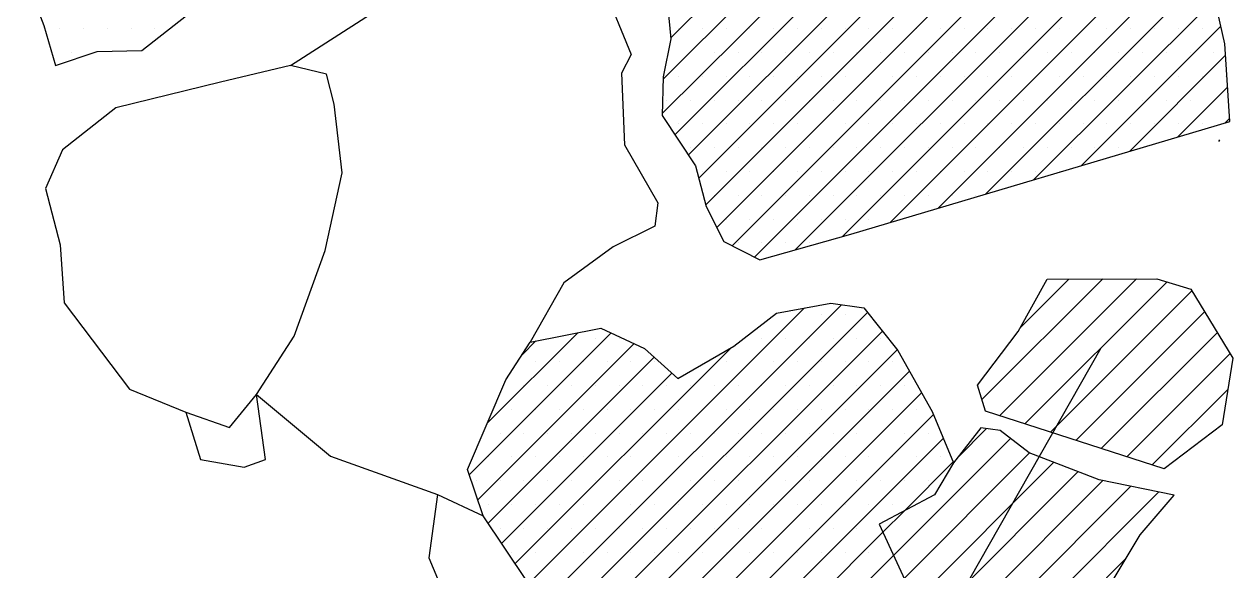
# Model space of a CAD drawing. Header units: metres. Extents: x -1319 to -950, y -1232 to -780.
# Drawn here: x -1171.9 to -1108.3, y -1123.5 to -1094.8 of the extents above; entities that cross this region are included whole.
import ezdxf

# ---------------------------------------------------------------- set-up
doc = ezdxf.new("R2010")
doc.units = ezdxf.units.M
doc.header["$LTSCALE"] = 25
doc.header["$MEASUREMENT"] = 0
doc.linetypes.add('STRICHPUNKTX2', pattern=[2, 1, -0.5, 0, -0.5])
doc.layers.get('0').update_dxf_attribs({"linetype": 'CONTINUOUS'})
for name, color, linetype in [('FEUER', 1, 'CONTINUOUS'), ('GRABUNGSGRENZE', 3, 'STRICHPUNKTX2'), ('STEINE', 4, 'CONTINUOUS'), ('STEINESCHRAFF', 4, 'CONTINUOUS')]:
    doc.layers.add(name, color=color, linetype=linetype)

# ---------------------------------------------------------------- blocks, each defined once
blk = doc.blocks.new('*X2')
at = {"color": 0}
for p, q in [((-1137.913, -1095.487), (-1119.123, -1076.697)), ((-1138.312, -1097.653), (-1118.408, -1077.749)), ((-1138.351, -1099.46), (-1117.692, -1078.801)), ((-1137.691, -1100.568), (-1116.977, -1079.854)), ((-1136.989, -1101.633), (-1116.261, -1080.906)), ((-1136.44, -1102.852), (-1115.546, -1081.958)), ((-1136.069, -1104.249), (-1114.82, -1083)), ((-1135.491, -1105.439), (-1114.048, -1083.996)), ((-1134.684, -1106.399), (-1113.277, -1084.993)), ((-1133.512, -1106.996), (-1112.506, -1085.989)), ((-1131.366, -1106.617), (-1111.734, -1086.986)), ((-1128.91, -1105.929), (-1110.963, -1087.982)), ((-1126.403, -1105.19), (-1110.199, -1088.986)), ((-1123.885, -1104.44), (-1109.938, -1090.492)), ((-1121.368, -1103.69), (-1109.662, -1091.984)), ((-1118.85, -1102.94), (-1109.336, -1093.426)), ((-1116.332, -1102.19), (-1109.01, -1094.868)), ((-1113.814, -1101.44), (-1108.763, -1096.389)), ((-1111.296, -1100.689), (-1108.653, -1098.047)), ((-1108.778, -1099.939), (-1108.544, -1099.705)), ((-1121.56, -1114.489), (-1115.218, -1108.147)), ((-1120.641, -1115.338), (-1113.444, -1108.141)), ((-1119.539, -1110.701), (-1116.992, -1108.153)), ((-1119.304, -1115.769), (-1111.84, -1108.304)), ((-1117.967, -1116.199), (-1110.542, -1108.774)), ((-1145.836, -1126.39), (-1128.945, -1109.5)), ((-1147.305, -1129.627), (-1127.58, -1109.902)), ((-1145.491, -1124.278), (-1130.886, -1109.673)), ((-1116.63, -1116.63), (-1109.872, -1109.872)), ((-1148.489, -1118.437), (-1141.038, -1110.986)), ((-1147.535, -1115.715), (-1142.795, -1110.975)), ((-1147.192, -1131.282), (-1126.794, -1110.884)), ((-1145.721, -1112.133), (-1144.992, -1111.404)), ((-1115.293, -1117.061), (-1109.202, -1110.97)), ((-1148.043, -1119.759), (-1139.829, -1111.545)), ((-1146.378, -1132.236), (-1126.007, -1111.865)), ((-1146.087, -1123.106), (-1134.759, -1111.778)), ((-1113.956, -1117.492), (-1108.532, -1112.067)), ((-1147.501, -1120.985), (-1138.773, -1112.257)), ((-1146.794, -1122.045), (-1137.846, -1113.097)), ((-1144.343, -1131.969), (-1125.366, -1112.992)), ((-1112.619, -1117.923), (-1108.644, -1113.948)), ((-1142.279, -1131.673), (-1124.732, -1114.125)), ((-1140.283, -1131.444), (-1124.112, -1115.273)), ((-1138.602, -1131.53), (-1123.589, -1116.518)), ((-1126.208, -1122.673), (-1120.066, -1116.53)), ((-1122.836, -1117.532), (-1121.317, -1116.014)), ((-1125.651, -1123.884), (-1119.059, -1117.291)), ((-1125.629, -1120.325), (-1123.067, -1117.764)), ((-1125.095, -1125.095), (-1117.782, -1117.782)), ((-1124.552, -1126.32), (-1116.506, -1118.273)), ((-1124.771, -1130.075), (-1113.736, -1119.039)), ((-1124.386, -1127.921), (-1115.204, -1118.739)), ((-1124.935, -1132.006), (-1112.267, -1119.339)), ((-1126.765, -1121.462), (-1125.629, -1120.325)), ((-1136.92, -1131.617), (-1126.765, -1121.462)), ((-1135.239, -1131.704), (-1126.208, -1122.673)), ((-1124.358, -1133.197), (-1113.983, -1122.822))]:
    blk.add_line(p, q, dxfattribs=at)
blk = doc.blocks.new('*X3')
at = {"color": 0}
for p, q in [((-1170, -1095), (-1170, -1095)), ((-1168.75, -1095), (-1168.75, -1095)), ((-1167.5, -1095), (-1167.5, -1095)), ((-1166.25, -1095), (-1166.25, -1095)), ((-1165, -1095), (-1165, -1095)), ((-1169.375, -1096.25), (-1169.375, -1096.25))]:
    blk.add_line(p, q, dxfattribs=at)
blk = doc.blocks.new('*X7')
at = {"color": 0}
for p, q in [((-1137.5, -1095), (-1137.5, -1095)), ((-1136.25, -1095), (-1136.25, -1095)), ((-1135, -1095), (-1135, -1095)), ((-1133.75, -1095), (-1133.75, -1095)), ((-1132.5, -1095), (-1132.5, -1095)), ((-1131.25, -1095), (-1131.25, -1095)), ((-1130, -1095), (-1130, -1095)), ((-1128.75, -1095), (-1128.75, -1095)), ((-1127.5, -1095), (-1127.5, -1095)), ((-1126.25, -1095), (-1126.25, -1095)), ((-1125, -1095), (-1125, -1095)), ((-1123.75, -1095), (-1123.75, -1095)), ((-1122.5, -1095), (-1122.5, -1095)), ((-1121.25, -1095), (-1121.25, -1095)), ((-1120, -1095), (-1120, -1095)), ((-1118.75, -1095), (-1118.75, -1095)), ((-1117.5, -1095), (-1117.5, -1095)), ((-1116.25, -1095), (-1116.25, -1095)), ((-1115, -1095), (-1115, -1095)), ((-1113.75, -1095), (-1113.75, -1095)), ((-1112.5, -1095), (-1112.5, -1095)), ((-1111.25, -1095), (-1111.25, -1095)), ((-1110, -1095), (-1110, -1095)), ((-1136.875, -1096.25), (-1136.875, -1096.25)), ((-1135.625, -1096.25), (-1135.625, -1096.25)), ((-1134.375, -1096.25), (-1134.375, -1096.25)), ((-1133.125, -1096.25), (-1133.125, -1096.25)), ((-1131.875, -1096.25), (-1131.875, -1096.25)), ((-1130.625, -1096.25), (-1130.625, -1096.25)), ((-1129.375, -1096.25), (-1129.375, -1096.25)), ((-1128.125, -1096.25), (-1128.125, -1096.25)), ((-1126.875, -1096.25), (-1126.875, -1096.25)), ((-1125.625, -1096.25), (-1125.625, -1096.25)), ((-1124.375, -1096.25), (-1124.375, -1096.25)), ((-1123.125, -1096.25), (-1123.125, -1096.25)), ((-1121.875, -1096.25), (-1121.875, -1096.25)), ((-1120.625, -1096.25), (-1120.625, -1096.25)), ((-1119.375, -1096.25), (-1119.375, -1096.25)), ((-1118.125, -1096.25), (-1118.125, -1096.25)), ((-1116.875, -1096.25), (-1116.875, -1096.25)), ((-1115.625, -1096.25), (-1115.625, -1096.25)), ((-1114.375, -1096.25), (-1114.375, -1096.25)), ((-1113.125, -1096.25), (-1113.125, -1096.25)), ((-1111.875, -1096.25), (-1111.875, -1096.25)), ((-1110.625, -1096.25), (-1110.625, -1096.25)), ((-1109.375, -1096.25), (-1109.375, -1096.25)), ((-1137.5, -1097.5), (-1137.5, -1097.5)), ((-1136.25, -1097.5), (-1136.25, -1097.5)), ((-1135, -1097.5), (-1135, -1097.5)), ((-1133.75, -1097.5), (-1133.75, -1097.5)), ((-1132.5, -1097.5), (-1132.5, -1097.5)), ((-1131.25, -1097.5), (-1131.25, -1097.5)), ((-1130, -1097.5), (-1130, -1097.5)), ((-1128.75, -1097.5), (-1128.75, -1097.5)), ((-1127.5, -1097.5), (-1127.5, -1097.5)), ((-1126.25, -1097.5), (-1126.25, -1097.5)), ((-1125, -1097.5), (-1125, -1097.5)), ((-1123.75, -1097.5), (-1123.75, -1097.5)), ((-1122.5, -1097.5), (-1122.5, -1097.5)), ((-1121.25, -1097.5), (-1121.25, -1097.5)), ((-1120, -1097.5), (-1120, -1097.5)), ((-1118.75, -1097.5), (-1118.75, -1097.5)), ((-1117.5, -1097.5), (-1117.5, -1097.5)), ((-1116.25, -1097.5), (-1116.25, -1097.5)), ((-1115, -1097.5), (-1115, -1097.5)), ((-1113.75, -1097.5), (-1113.75, -1097.5)), ((-1112.5, -1097.5), (-1112.5, -1097.5)), ((-1111.25, -1097.5), (-1111.25, -1097.5)), ((-1110, -1097.5), (-1110, -1097.5)), ((-1108.75, -1097.5), (-1108.75, -1097.5)), ((-1138.125, -1098.75), (-1138.125, -1098.75)), ((-1136.875, -1098.75), (-1136.875, -1098.75)), ((-1135.625, -1098.75), (-1135.625, -1098.75)), ((-1134.375, -1098.75), (-1134.375, -1098.75)), ((-1133.125, -1098.75), (-1133.125, -1098.75)), ((-1131.875, -1098.75), (-1131.875, -1098.75)), ((-1130.625, -1098.75), (-1130.625, -1098.75)), ((-1129.375, -1098.75), (-1129.375, -1098.75)), ((-1128.125, -1098.75), (-1128.125, -1098.75)), ((-1126.875, -1098.75), (-1126.875, -1098.75)), ((-1125.625, -1098.75), (-1125.625, -1098.75)), ((-1124.375, -1098.75), (-1124.375, -1098.75)), ((-1123.125, -1098.75), (-1123.125, -1098.75)), ((-1121.875, -1098.75), (-1121.875, -1098.75)), ((-1120.625, -1098.75), (-1120.625, -1098.75)), ((-1119.375, -1098.75), (-1119.375, -1098.75)), ((-1118.125, -1098.75), (-1118.125, -1098.75)), ((-1116.875, -1098.75), (-1116.875, -1098.75)), ((-1115.625, -1098.75), (-1115.625, -1098.75)), ((-1114.375, -1098.75), (-1114.375, -1098.75)), ((-1113.125, -1098.75), (-1113.125, -1098.75)), ((-1111.875, -1098.75), (-1111.875, -1098.75)), ((-1110.625, -1098.75), (-1110.625, -1098.75)), ((-1109.375, -1098.75), (-1109.375, -1098.75)), ((-1137.5, -1100), (-1137.5, -1100)), ((-1136.25, -1100), (-1136.25, -1100)), ((-1135, -1100), (-1135, -1100)), ((-1133.75, -1100), (-1133.75, -1100)), ((-1132.5, -1100), (-1132.5, -1100)), ((-1131.25, -1100), (-1131.25, -1100)), ((-1130, -1100), (-1130, -1100)), ((-1128.75, -1100), (-1128.75, -1100)), ((-1127.5, -1100), (-1127.5, -1100)), ((-1126.25, -1100), (-1126.25, -1100)), ((-1125, -1100), (-1125, -1100)), ((-1123.75, -1100), (-1123.75, -1100)), ((-1122.5, -1100), (-1122.5, -1100)), ((-1121.25, -1100), (-1121.25, -1100)), ((-1120, -1100), (-1120, -1100)), ((-1118.75, -1100), (-1118.75, -1100)), ((-1117.5, -1100), (-1117.5, -1100)), ((-1116.25, -1100), (-1116.25, -1100)), ((-1115, -1100), (-1115, -1100)), ((-1113.75, -1100), (-1113.75, -1100)), ((-1112.5, -1100), (-1112.5, -1100)), ((-1111.25, -1100), (-1111.25, -1100)), ((-1110, -1100), (-1110, -1100)), ((-1136.875, -1101.25), (-1136.875, -1101.25)), ((-1135.625, -1101.25), (-1135.625, -1101.25)), ((-1134.375, -1101.25), (-1134.375, -1101.25)), ((-1133.125, -1101.25), (-1133.125, -1101.25)), ((-1131.875, -1101.25), (-1131.875, -1101.25)), ((-1130.625, -1101.25), (-1130.625, -1101.25)), ((-1129.375, -1101.25), (-1129.375, -1101.25)), ((-1128.125, -1101.25), (-1128.125, -1101.25)), ((-1126.875, -1101.25), (-1126.875, -1101.25)), ((-1125.625, -1101.25), (-1125.625, -1101.25)), ((-1124.375, -1101.25), (-1124.375, -1101.25)), ((-1123.125, -1101.25), (-1123.125, -1101.25)), ((-1121.875, -1101.25), (-1121.875, -1101.25)), ((-1120.625, -1101.25), (-1120.625, -1101.25)), ((-1119.375, -1101.25), (-1119.375, -1101.25)), ((-1118.125, -1101.25), (-1118.125, -1101.25)), ((-1116.875, -1101.25), (-1116.875, -1101.25)), ((-1115.625, -1101.25), (-1115.625, -1101.25)), ((-1114.375, -1101.25), (-1114.375, -1101.25)), ((-1136.25, -1102.5), (-1136.25, -1102.5)), ((-1135, -1102.5), (-1135, -1102.5)), ((-1133.75, -1102.5), (-1133.75, -1102.5)), ((-1132.5, -1102.5), (-1132.5, -1102.5)), ((-1131.25, -1102.5), (-1131.25, -1102.5)), ((-1130, -1102.5), (-1130, -1102.5)), ((-1128.75, -1102.5), (-1128.75, -1102.5)), ((-1127.5, -1102.5), (-1127.5, -1102.5)), ((-1126.25, -1102.5), (-1126.25, -1102.5)), ((-1125, -1102.5), (-1125, -1102.5)), ((-1123.75, -1102.5), (-1123.75, -1102.5)), ((-1122.5, -1102.5), (-1122.5, -1102.5)), ((-1121.25, -1102.5), (-1121.25, -1102.5)), ((-1120, -1102.5), (-1120, -1102.5)), ((-1118.75, -1102.5), (-1118.75, -1102.5)), ((-1117.5, -1102.5), (-1117.5, -1102.5)), ((-1135.625, -1103.75), (-1135.625, -1103.75)), ((-1134.375, -1103.75), (-1134.375, -1103.75)), ((-1133.125, -1103.75), (-1133.125, -1103.75)), ((-1131.875, -1103.75), (-1131.875, -1103.75)), ((-1130.625, -1103.75), (-1130.625, -1103.75)), ((-1129.375, -1103.75), (-1129.375, -1103.75)), ((-1128.125, -1103.75), (-1128.125, -1103.75)), ((-1126.875, -1103.75), (-1126.875, -1103.75)), ((-1125.625, -1103.75), (-1125.625, -1103.75)), ((-1124.375, -1103.75), (-1124.375, -1103.75)), ((-1123.125, -1103.75), (-1123.125, -1103.75)), ((-1121.875, -1103.75), (-1121.875, -1103.75)), ((-1135, -1105), (-1135, -1105)), ((-1133.75, -1105), (-1133.75, -1105)), ((-1132.5, -1105), (-1132.5, -1105)), ((-1131.25, -1105), (-1131.25, -1105)), ((-1130, -1105), (-1130, -1105)), ((-1128.75, -1105), (-1128.75, -1105)), ((-1127.5, -1105), (-1127.5, -1105)), ((-1126.25, -1105), (-1126.25, -1105)), ((-1134.375, -1106.25), (-1134.375, -1106.25)), ((-1133.125, -1106.25), (-1133.125, -1106.25)), ((-1131.875, -1106.25), (-1131.875, -1106.25)), ((-1130.625, -1106.25), (-1130.625, -1106.25)), ((-1131.25, -1110), (-1131.25, -1110)), ((-1130, -1110), (-1130, -1110)), ((-1128.75, -1110), (-1128.75, -1110)), ((-1143.125, -1111.25), (-1143.125, -1111.25)), ((-1141.875, -1111.25), (-1141.875, -1111.25)), ((-1140.625, -1111.25), (-1140.625, -1111.25)), ((-1133.125, -1111.25), (-1133.125, -1111.25)), ((-1131.875, -1111.25), (-1131.875, -1111.25)), ((-1130.625, -1111.25), (-1130.625, -1111.25)), ((-1129.375, -1111.25), (-1129.375, -1111.25)), ((-1128.125, -1111.25), (-1128.125, -1111.25)), ((-1126.875, -1111.25), (-1126.875, -1111.25)), ((-1145, -1112.5), (-1145, -1112.5)), ((-1143.75, -1112.5), (-1143.75, -1112.5)), ((-1142.5, -1112.5), (-1142.5, -1112.5)), ((-1141.25, -1112.5), (-1141.25, -1112.5)), ((-1140, -1112.5), (-1140, -1112.5)), ((-1138.75, -1112.5), (-1138.75, -1112.5)), ((-1135, -1112.5), (-1135, -1112.5)), ((-1133.75, -1112.5), (-1133.75, -1112.5)), ((-1132.5, -1112.5), (-1132.5, -1112.5)), ((-1131.25, -1112.5), (-1131.25, -1112.5)), ((-1130, -1112.5), (-1130, -1112.5)), ((-1128.75, -1112.5), (-1128.75, -1112.5)), ((-1127.5, -1112.5), (-1127.5, -1112.5)), ((-1126.25, -1112.5), (-1126.25, -1112.5)), ((-1145.625, -1113.75), (-1145.625, -1113.75)), ((-1144.375, -1113.75), (-1144.375, -1113.75)), ((-1143.125, -1113.75), (-1143.125, -1113.75)), ((-1141.875, -1113.75), (-1141.875, -1113.75)), ((-1140.625, -1113.75), (-1140.625, -1113.75)), ((-1139.375, -1113.75), (-1139.375, -1113.75)), ((-1138.125, -1113.75), (-1138.125, -1113.75)), ((-1136.875, -1113.75), (-1136.875, -1113.75)), ((-1135.625, -1113.75), (-1135.625, -1113.75)), ((-1134.375, -1113.75), (-1134.375, -1113.75)), ((-1133.125, -1113.75), (-1133.125, -1113.75)), ((-1131.875, -1113.75), (-1131.875, -1113.75)), ((-1130.625, -1113.75), (-1130.625, -1113.75)), ((-1129.375, -1113.75), (-1129.375, -1113.75)), ((-1128.125, -1113.75), (-1128.125, -1113.75)), ((-1126.875, -1113.75), (-1126.875, -1113.75)), ((-1125.625, -1113.75), (-1125.625, -1113.75)), ((-1146.25, -1115), (-1146.25, -1115)), ((-1145, -1115), (-1145, -1115)), ((-1143.75, -1115), (-1143.75, -1115)), ((-1142.5, -1115), (-1142.5, -1115)), ((-1141.25, -1115), (-1141.25, -1115)), ((-1140, -1115), (-1140, -1115)), ((-1138.75, -1115), (-1138.75, -1115)), ((-1137.5, -1115), (-1137.5, -1115)), ((-1136.25, -1115), (-1136.25, -1115)), ((-1135, -1115), (-1135, -1115)), ((-1133.75, -1115), (-1133.75, -1115)), ((-1132.5, -1115), (-1132.5, -1115)), ((-1131.25, -1115), (-1131.25, -1115)), ((-1130, -1115), (-1130, -1115)), ((-1128.75, -1115), (-1128.75, -1115)), ((-1127.5, -1115), (-1127.5, -1115)), ((-1126.25, -1115), (-1126.25, -1115)), ((-1125, -1115), (-1125, -1115)), ((-1146.875, -1116.25), (-1146.875, -1116.25)), ((-1145.625, -1116.25), (-1145.625, -1116.25)), ((-1144.375, -1116.25), (-1144.375, -1116.25)), ((-1143.125, -1116.25), (-1143.125, -1116.25)), ((-1141.875, -1116.25), (-1141.875, -1116.25)), ((-1140.625, -1116.25), (-1140.625, -1116.25)), ((-1139.375, -1116.25), (-1139.375, -1116.25)), ((-1138.125, -1116.25), (-1138.125, -1116.25)), ((-1136.875, -1116.25), (-1136.875, -1116.25)), ((-1135.625, -1116.25), (-1135.625, -1116.25)), ((-1134.375, -1116.25), (-1134.375, -1116.25)), ((-1133.125, -1116.25), (-1133.125, -1116.25)), ((-1131.875, -1116.25), (-1131.875, -1116.25)), ((-1130.625, -1116.25), (-1130.625, -1116.25)), ((-1129.375, -1116.25), (-1129.375, -1116.25)), ((-1128.125, -1116.25), (-1128.125, -1116.25)), ((-1126.875, -1116.25), (-1126.875, -1116.25)), ((-1125.625, -1116.25), (-1125.625, -1116.25)), ((-1124.375, -1116.25), (-1124.375, -1116.25)), ((-1147.5, -1117.5), (-1147.5, -1117.5)), ((-1146.25, -1117.5), (-1146.25, -1117.5)), ((-1145, -1117.5), (-1145, -1117.5)), ((-1143.75, -1117.5), (-1143.75, -1117.5)), ((-1142.5, -1117.5), (-1142.5, -1117.5)), ((-1141.25, -1117.5), (-1141.25, -1117.5)), ((-1140, -1117.5), (-1140, -1117.5)), ((-1138.75, -1117.5), (-1138.75, -1117.5)), ((-1137.5, -1117.5), (-1137.5, -1117.5)), ((-1136.25, -1117.5), (-1136.25, -1117.5)), ((-1135, -1117.5), (-1135, -1117.5)), ((-1133.75, -1117.5), (-1133.75, -1117.5)), ((-1132.5, -1117.5), (-1132.5, -1117.5)), ((-1131.25, -1117.5), (-1131.25, -1117.5)), ((-1130, -1117.5), (-1130, -1117.5)), ((-1128.75, -1117.5), (-1128.75, -1117.5)), ((-1127.5, -1117.5), (-1127.5, -1117.5)), ((-1126.25, -1117.5), (-1126.25, -1117.5)), ((-1125, -1117.5), (-1125, -1117.5)), ((-1123.75, -1117.5), (-1123.75, -1117.5)), ((-1148.125, -1118.75), (-1148.125, -1118.75)), ((-1146.875, -1118.75), (-1146.875, -1118.75)), ((-1145.625, -1118.75), (-1145.625, -1118.75)), ((-1144.375, -1118.75), (-1144.375, -1118.75)), ((-1143.125, -1118.75), (-1143.125, -1118.75)), ((-1141.875, -1118.75), (-1141.875, -1118.75)), ((-1140.625, -1118.75), (-1140.625, -1118.75)), ((-1139.375, -1118.75), (-1139.375, -1118.75)), ((-1138.125, -1118.75), (-1138.125, -1118.75)), ((-1136.875, -1118.75), (-1136.875, -1118.75)), ((-1135.625, -1118.75), (-1135.625, -1118.75)), ((-1134.375, -1118.75), (-1134.375, -1118.75)), ((-1133.125, -1118.75), (-1133.125, -1118.75)), ((-1131.875, -1118.75), (-1131.875, -1118.75)), ((-1130.625, -1118.75), (-1130.625, -1118.75)), ((-1129.375, -1118.75), (-1129.375, -1118.75)), ((-1128.125, -1118.75), (-1128.125, -1118.75)), ((-1126.875, -1118.75), (-1126.875, -1118.75)), ((-1125.625, -1118.75), (-1125.625, -1118.75)), ((-1124.375, -1118.75), (-1124.375, -1118.75)), ((-1147.5, -1120), (-1147.5, -1120)), ((-1146.25, -1120), (-1146.25, -1120)), ((-1145, -1120), (-1145, -1120)), ((-1143.75, -1120), (-1143.75, -1120)), ((-1142.5, -1120), (-1142.5, -1120)), ((-1141.25, -1120), (-1141.25, -1120)), ((-1140, -1120), (-1140, -1120)), ((-1138.75, -1120), (-1138.75, -1120)), ((-1137.5, -1120), (-1137.5, -1120)), ((-1136.25, -1120), (-1136.25, -1120)), ((-1135, -1120), (-1135, -1120)), ((-1133.75, -1120), (-1133.75, -1120)), ((-1132.5, -1120), (-1132.5, -1120)), ((-1131.25, -1120), (-1131.25, -1120)), ((-1130, -1120), (-1130, -1120)), ((-1128.75, -1120), (-1128.75, -1120)), ((-1127.5, -1120), (-1127.5, -1120)), ((-1126.25, -1120), (-1126.25, -1120)), ((-1146.875, -1121.25), (-1146.875, -1121.25)), ((-1145.625, -1121.25), (-1145.625, -1121.25)), ((-1144.375, -1121.25), (-1144.375, -1121.25)), ((-1143.125, -1121.25), (-1143.125, -1121.25)), ((-1141.875, -1121.25), (-1141.875, -1121.25)), ((-1140.625, -1121.25), (-1140.625, -1121.25)), ((-1139.375, -1121.25), (-1139.375, -1121.25)), ((-1138.125, -1121.25), (-1138.125, -1121.25)), ((-1136.875, -1121.25), (-1136.875, -1121.25)), ((-1135.625, -1121.25), (-1135.625, -1121.25)), ((-1134.375, -1121.25), (-1134.375, -1121.25)), ((-1133.125, -1121.25), (-1133.125, -1121.25)), ((-1131.875, -1121.25), (-1131.875, -1121.25)), ((-1130.625, -1121.25), (-1130.625, -1121.25)), ((-1129.375, -1121.25), (-1129.375, -1121.25)), ((-1128.125, -1121.25), (-1128.125, -1121.25)), ((-1126.875, -1121.25), (-1126.875, -1121.25)), ((-1146.25, -1122.5), (-1146.25, -1122.5)), ((-1145, -1122.5), (-1145, -1122.5)), ((-1143.75, -1122.5), (-1143.75, -1122.5)), ((-1142.5, -1122.5), (-1142.5, -1122.5)), ((-1141.25, -1122.5), (-1141.25, -1122.5)), ((-1140, -1122.5), (-1140, -1122.5)), ((-1138.75, -1122.5), (-1138.75, -1122.5)), ((-1137.5, -1122.5), (-1137.5, -1122.5)), ((-1136.25, -1122.5), (-1136.25, -1122.5)), ((-1135, -1122.5), (-1135, -1122.5)), ((-1133.75, -1122.5), (-1133.75, -1122.5)), ((-1132.5, -1122.5), (-1132.5, -1122.5)), ((-1131.25, -1122.5), (-1131.25, -1122.5)), ((-1130, -1122.5), (-1130, -1122.5)), ((-1128.75, -1122.5), (-1128.75, -1122.5)), ((-1127.5, -1122.5), (-1127.5, -1122.5))]:
    blk.add_line(p, q, dxfattribs=at)

msp = doc.modelspace()

# ---------------------------------------------------------------- linework, layer by layer
at = {"layer": 'GRABUNGSGRENZE', "flags": 128}
msp.add_lwpolyline([(-988.87, -900.35), (-1020.705, -960.543), (-1036.71, -984.215), (-1041.322, -991.571), (-1083.034, -1063.128), (-1107.43, -1085.137), (-1110.202, -1088.964), (-1108.533, -1099.866), (-1140.379, -1155.836)], dxfattribs=at)
at = {"layer": 'STEINE'}
for points in [[(-1157.885, -1096.929), (-1148.171, -1090.677), (-1143.018, -1091.882), (-1141.435, -1092.794), (-1139.995, -1096.357), (-1140.502, -1097.327), (-1140.336, -1101.099), (-1138.592, -1104.151), (-1138.741, -1105.375), (-1140.929, -1106.453), (-1143.522, -1108.348), (-1145.295, -1111.463)], [(-1138.067, -1093.904), (-1137.908, -1095.534), (-1138.309, -1097.524), (-1138.353, -1099.563), (-1136.611, -1102.207), (-1136.043, -1104.346), (-1135.119, -1106.178), (-1133.229, -1107.14), (-1128.443, -1105.798), (-1108.533, -1099.866), (-1108.802, -1095.79), (-1109.734, -1091.664)], [(-1171.868, -1092.136), (-1170.839, -1094.834), (-1170.22, -1096.921), (-1168.031, -1096.2), (-1165.686, -1096.141), (-1163.348, -1094.298)], [(-1157.885, -1096.929), (-1161.552, -1097.809), (-1167.052, -1099.153), (-1169.848, -1101.355), (-1170.758, -1103.397), (-1169.983, -1106.351), (-1169.769, -1109.408), (-1166.338, -1113.933), (-1163.377, -1115.146), (-1161.08, -1115.953), (-1159.659, -1114.215), (-1157.682, -1111.15), (-1156.067, -1106.659), (-1155.163, -1102.578), (-1155.584, -1098.96), (-1155.997, -1097.382), (-1157.885, -1096.929)], [(-1121.789, -1113.726), (-1119.658, -1110.915), (-1118.138, -1108.157), (-1112.378, -1108.137), (-1110.592, -1108.692), (-1108.388, -1112.303), (-1108.936, -1115.822), (-1111.987, -1118.126), (-1121.376, -1115.101), (-1121.789, -1113.726)], [(-1145.455, -1124.054), (-1147.76, -1120.596), (-1148.585, -1118.152), (-1146.562, -1113.456), (-1145.295, -1111.463), (-1141.576, -1110.737), (-1139.279, -1111.799), (-1137.54, -1113.373), (-1134.59, -1111.681), (-1132.353, -1109.94), (-1129.5, -1109.42), (-1127.767, -1109.669), (-1125.975, -1111.906), (-1124.18, -1115.111), (-1123.049, -1117.808), (-1124.062, -1119.494), (-1126.962, -1121.033), (-1125.113, -1125.054)], [(-1163.377, -1115.146), (-1162.604, -1117.641), (-1160.309, -1118.04), (-1159.189, -1117.629), (-1159.659, -1114.215)], [(-1159.659, -1114.215), (-1155.774, -1117.464), (-1150.16, -1119.483), (-1147.76, -1120.596)], [(-1124.985, -1132.597), (-1122.121, -1135.339), (-1119.568, -1136.707), (-1117.28, -1134.915), (-1116.424, -1132.057), (-1116.993, -1129.511), (-1114.718, -1124.049), (-1113.249, -1121.597), (-1111.472, -1119.501), (-1115.4, -1118.699), (-1119.075, -1117.285), (-1120.608, -1116.118), (-1121.628, -1115.968), (-1123.049, -1117.808), (-1123.049, -1117.808)], [(-1150.16, -1119.483), (-1150.607, -1122.798), (-1149.939, -1124.427), (-1147.322, -1129.311)]]:
    msp.add_lwpolyline(points, dxfattribs=at)

# ---------------------------------------------------------------- block references
at = {"layer": 'FEUER'}
msp.add_blockref('*X2', (0, 0), dxfattribs=at)
at = {"layer": 'STEINESCHRAFF'}
for name in ['*X3', '*X7']:
    msp.add_blockref(name, (0, 0), dxfattribs=at)

doc.saveas('drawing.dxf')
